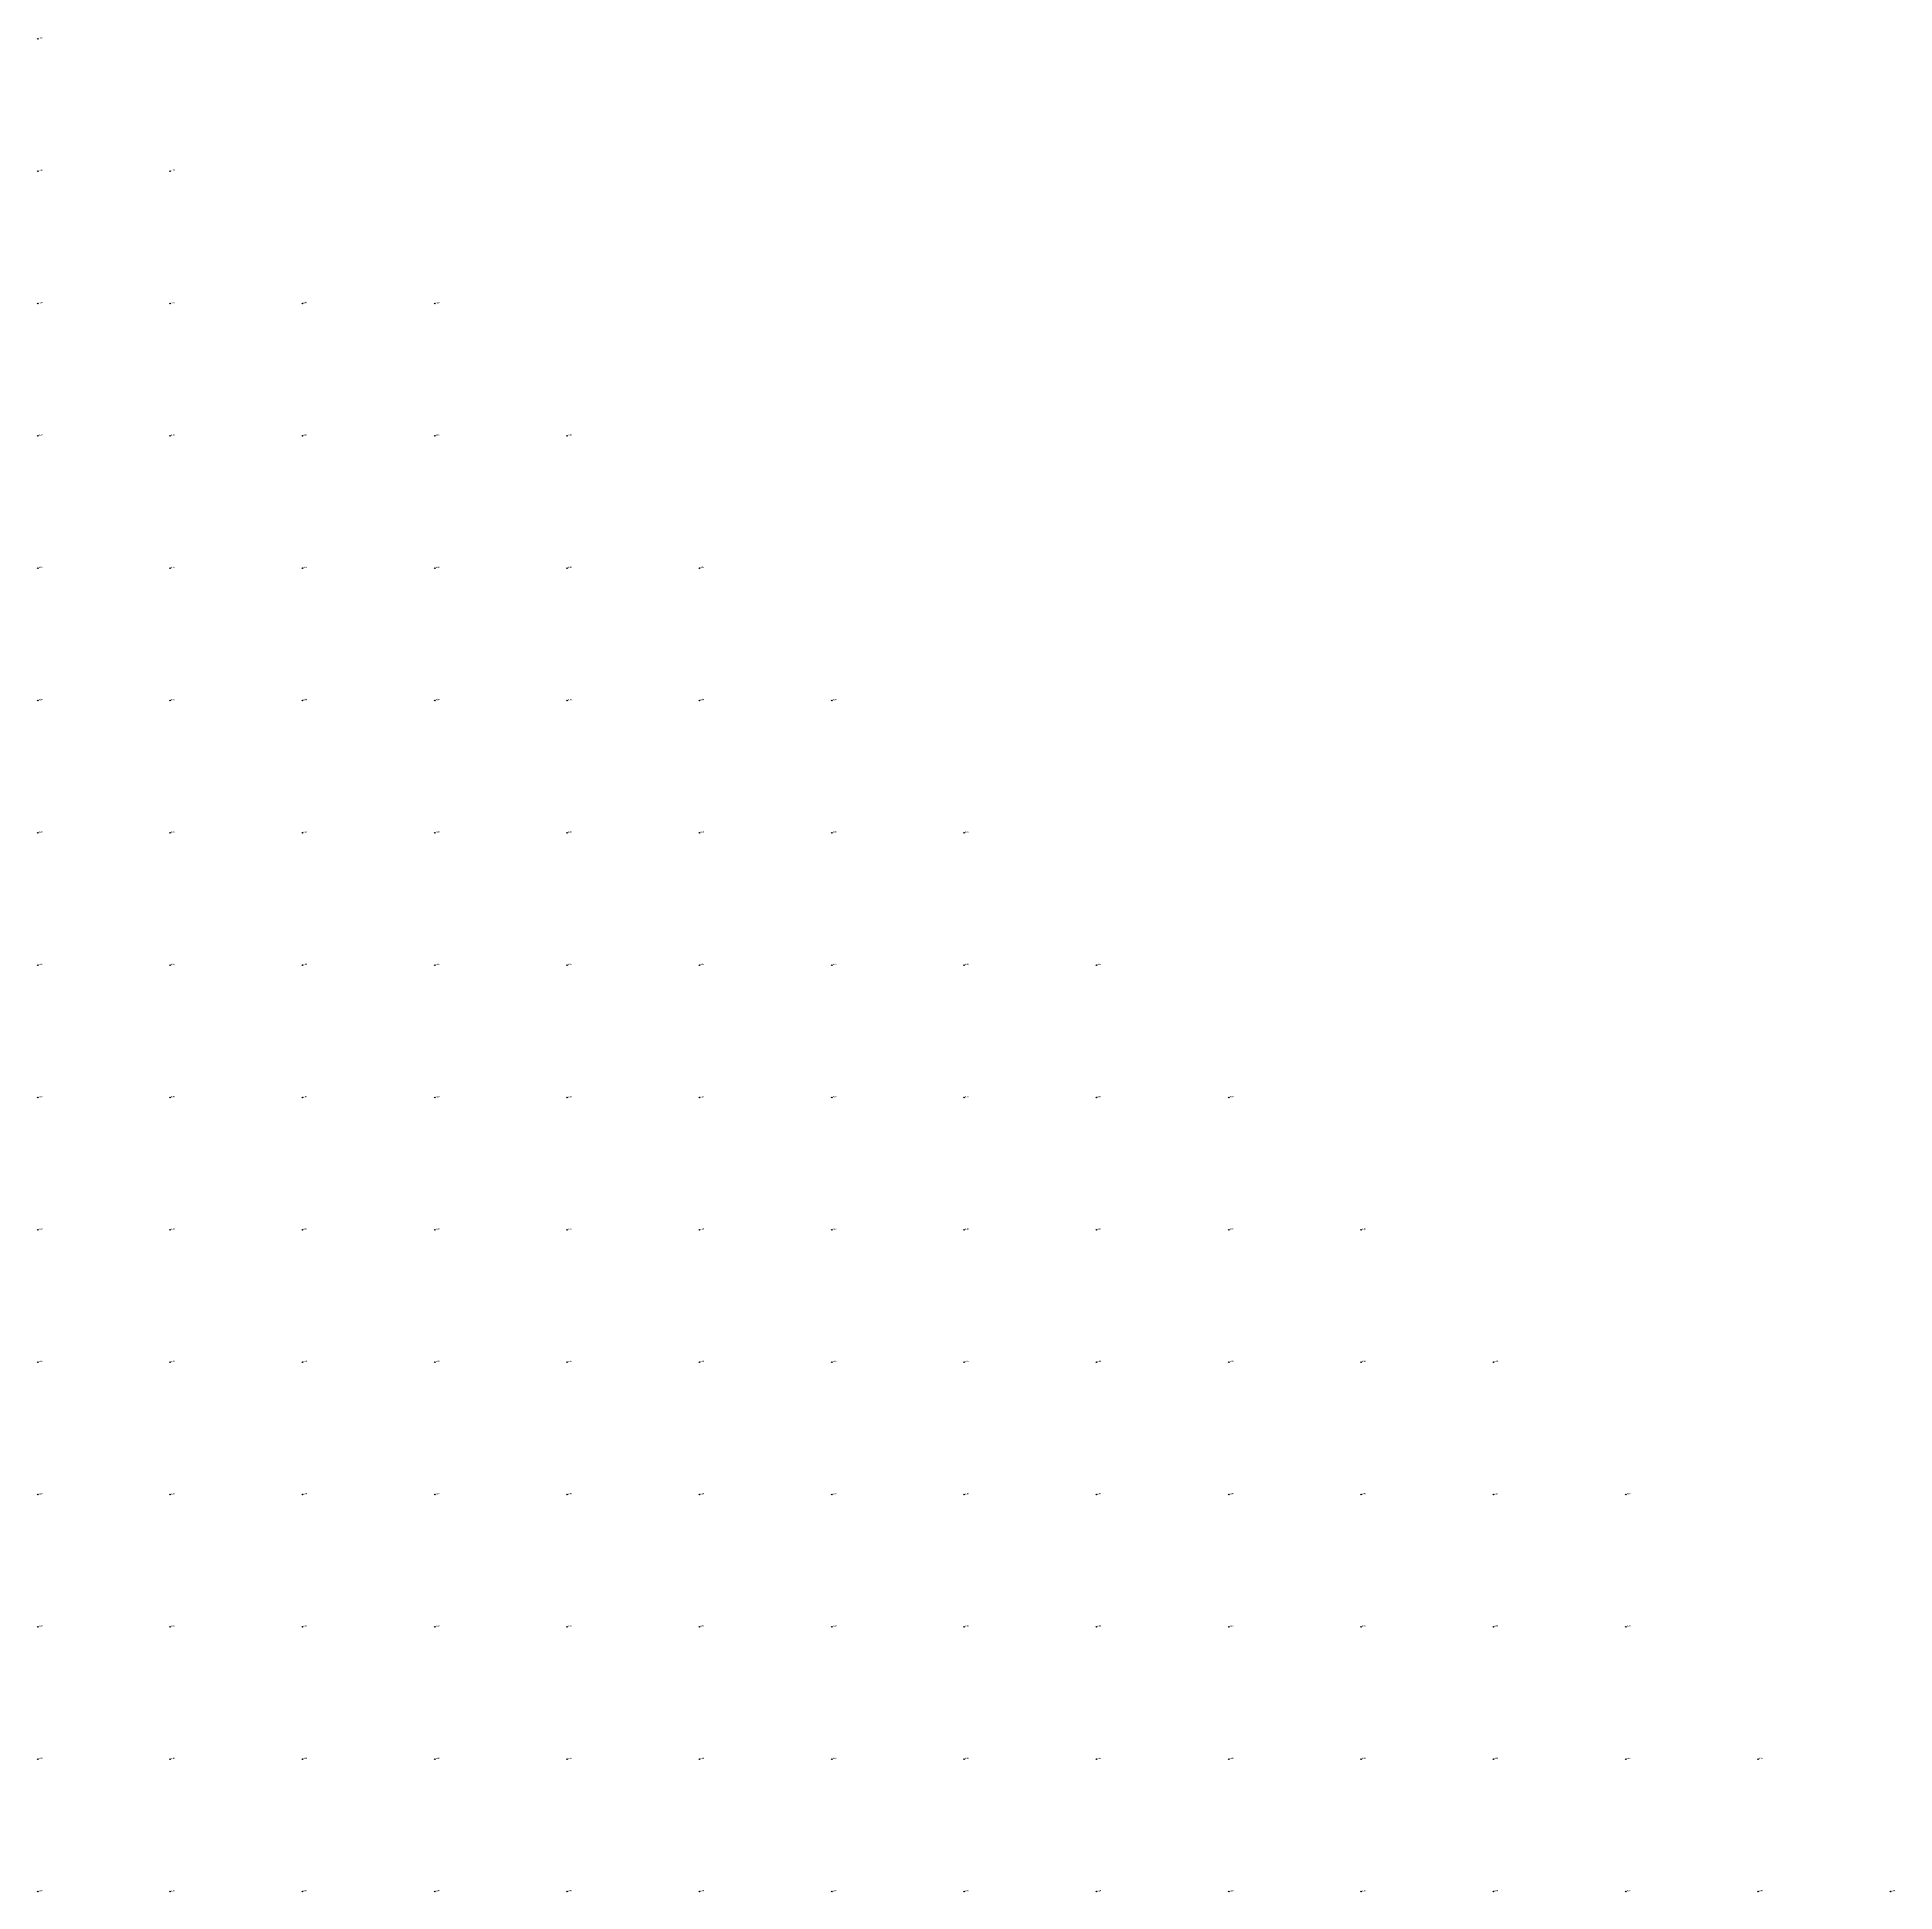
# Model space of a CAD drawing. Extents: x 509453 to 510064, y 5459426 to 5460067.
# Drawn here: x 509693.5 to 509833.8, y 5459896.5 to 5460036.6 of the extents above; entities that cross this region are included whole.
import ezdxf

# ---------------------------------------------------------------- set-up
doc = ezdxf.new("R2010")
doc.units = 0
doc.layers.add('Soundings', color=1, linetype='CONTINUOUS')

msp = doc.modelspace()

# ---------------------------------------------------------------- linework, layer by layer
at = {"layer": 'Soundings'}
for points in [[(509693.45, 5460036.45), (509693.5, 5460036.5), (509693.55, 5460036.45)], [(509693.45, 5460026.45), (509693.5, 5460026.5), (509693.55, 5460026.45)], [(509703.45, 5460026.45), (509703.5, 5460026.5), (509703.55, 5460026.45)], [(509693.45, 5460016.45), (509693.5, 5460016.5), (509693.55, 5460016.45)], [(509703.45, 5460016.45), (509703.5, 5460016.5), (509703.55, 5460016.45)], [(509713.45, 5460016.45), (509713.5, 5460016.5), (509713.55, 5460016.45)], [(509723.45, 5460016.45), (509723.5, 5460016.5), (509723.55, 5460016.45)], [(509693.45, 5460006.45), (509693.5, 5460006.5), (509693.55, 5460006.45)], [(509703.45, 5460006.45), (509703.5, 5460006.5), (509703.55, 5460006.45)], [(509713.45, 5460006.45), (509713.5, 5460006.5), (509713.55, 5460006.45)], [(509723.45, 5460006.45), (509723.5, 5460006.5), (509723.55, 5460006.45)], [(509733.45, 5460006.45), (509733.5, 5460006.5), (509733.55, 5460006.45)], [(509693.45, 5459996.45), (509693.5, 5459996.5), (509693.55, 5459996.45)], [(509703.45, 5459996.45), (509703.5, 5459996.5), (509703.55, 5459996.45)], [(509713.45, 5459996.45), (509713.5, 5459996.5), (509713.55, 5459996.45)], [(509723.45, 5459996.45), (509723.5, 5459996.5), (509723.55, 5459996.45)], [(509733.45, 5459996.45), (509733.5, 5459996.5), (509733.55, 5459996.45)], [(509743.45, 5459996.45), (509743.5, 5459996.5), (509743.55, 5459996.45)], [(509693.45, 5459986.45), (509693.5, 5459986.5), (509693.55, 5459986.45)], [(509703.45, 5459986.45), (509703.5, 5459986.5), (509703.55, 5459986.45)], [(509713.45, 5459986.45), (509713.5, 5459986.5), (509713.55, 5459986.45)], [(509723.45, 5459986.45), (509723.5, 5459986.5), (509723.55, 5459986.45)], [(509733.45, 5459986.45), (509733.5, 5459986.5), (509733.55, 5459986.45)], [(509743.45, 5459986.45), (509743.5, 5459986.5), (509743.55, 5459986.45)], [(509753.45, 5459986.45), (509753.5, 5459986.5), (509753.55, 5459986.45)], [(509693.45, 5459976.45), (509693.5, 5459976.5), (509693.55, 5459976.45)], [(509703.45, 5459976.45), (509703.5, 5459976.5), (509703.55, 5459976.45)], [(509713.45, 5459976.45), (509713.5, 5459976.5), (509713.55, 5459976.45)], [(509723.45, 5459976.45), (509723.5, 5459976.5), (509723.55, 5459976.45)], [(509733.45, 5459976.45), (509733.5, 5459976.5), (509733.55, 5459976.45)], [(509743.45, 5459976.45), (509743.5, 5459976.5), (509743.55, 5459976.45)], [(509753.45, 5459976.45), (509753.5, 5459976.5), (509753.55, 5459976.45)], [(509763.45, 5459976.45), (509763.5, 5459976.5), (509763.55, 5459976.45)], [(509693.45, 5459966.45), (509693.5, 5459966.5), (509693.55, 5459966.45)], [(509703.45, 5459966.45), (509703.5, 5459966.5), (509703.55, 5459966.45)], [(509713.45, 5459966.45), (509713.5, 5459966.5), (509713.55, 5459966.45)], [(509723.45, 5459966.45), (509723.5, 5459966.5), (509723.55, 5459966.45)], [(509733.45, 5459966.45), (509733.5, 5459966.5), (509733.55, 5459966.45)], [(509743.45, 5459966.45), (509743.5, 5459966.5), (509743.55, 5459966.45)], [(509753.45, 5459966.45), (509753.5, 5459966.5), (509753.55, 5459966.45)], [(509763.45, 5459966.45), (509763.5, 5459966.5), (509763.55, 5459966.45)], [(509773.45, 5459966.45), (509773.5, 5459966.5), (509773.55, 5459966.45)], [(509693.45, 5459956.45), (509693.5, 5459956.5), (509693.55, 5459956.45)], [(509703.45, 5459956.45), (509703.5, 5459956.5), (509703.55, 5459956.45)], [(509713.45, 5459956.45), (509713.5, 5459956.5), (509713.55, 5459956.45)], [(509723.45, 5459956.45), (509723.5, 5459956.5), (509723.55, 5459956.45)], [(509733.45, 5459956.45), (509733.5, 5459956.5), (509733.55, 5459956.45)], [(509743.45, 5459956.45), (509743.5, 5459956.5), (509743.55, 5459956.45)], [(509753.45, 5459956.45), (509753.5, 5459956.5), (509753.55, 5459956.45)], [(509763.45, 5459956.45), (509763.5, 5459956.5), (509763.55, 5459956.45)], [(509773.45, 5459956.45), (509773.5, 5459956.5), (509773.55, 5459956.45)], [(509783.45, 5459956.45), (509783.5, 5459956.5), (509783.55, 5459956.45)], [(509693.45, 5459946.45), (509693.5, 5459946.5), (509693.55, 5459946.45)], [(509703.45, 5459946.45), (509703.5, 5459946.5), (509703.55, 5459946.45)], [(509713.45, 5459946.45), (509713.5, 5459946.5), (509713.55, 5459946.45)], [(509723.45, 5459946.45), (509723.5, 5459946.5), (509723.55, 5459946.45)], [(509733.45, 5459946.45), (509733.5, 5459946.5), (509733.55, 5459946.45)], [(509743.45, 5459946.45), (509743.5, 5459946.5), (509743.55, 5459946.45)], [(509753.45, 5459946.45), (509753.5, 5459946.5), (509753.55, 5459946.45)], [(509763.45, 5459946.45), (509763.5, 5459946.5), (509763.55, 5459946.45)], [(509773.45, 5459946.45), (509773.5, 5459946.5), (509773.55, 5459946.45)], [(509783.45, 5459946.45), (509783.5, 5459946.5), (509783.55, 5459946.45)], [(509793.45, 5459946.45), (509793.5, 5459946.5), (509793.55, 5459946.45)], [(509693.45, 5459936.45), (509693.5, 5459936.5), (509693.55, 5459936.45)], [(509703.45, 5459936.45), (509703.5, 5459936.5), (509703.55, 5459936.45)], [(509713.45, 5459936.45), (509713.5, 5459936.5), (509713.55, 5459936.45)], [(509723.45, 5459936.45), (509723.5, 5459936.5), (509723.55, 5459936.45)], [(509733.45, 5459936.45), (509733.5, 5459936.5), (509733.55, 5459936.45)], [(509743.45, 5459936.45), (509743.5, 5459936.5), (509743.55, 5459936.45)], [(509753.45, 5459936.45), (509753.5, 5459936.5), (509753.55, 5459936.45)], [(509763.45, 5459936.45), (509763.5, 5459936.5), (509763.55, 5459936.45)], [(509773.45, 5459936.45), (509773.5, 5459936.5), (509773.55, 5459936.45)], [(509783.45, 5459936.45), (509783.5, 5459936.5), (509783.55, 5459936.45)], [(509793.45, 5459936.45), (509793.5, 5459936.5), (509793.55, 5459936.45)], [(509803.45, 5459936.45), (509803.5, 5459936.5), (509803.55, 5459936.45)], [(509693.45, 5459926.45), (509693.5, 5459926.5), (509693.55, 5459926.45)], [(509703.45, 5459926.45), (509703.5, 5459926.5), (509703.55, 5459926.45)], [(509713.45, 5459926.45), (509713.5, 5459926.5), (509713.55, 5459926.45)], [(509723.45, 5459926.45), (509723.5, 5459926.5), (509723.55, 5459926.45)], [(509733.45, 5459926.45), (509733.5, 5459926.5), (509733.55, 5459926.45)], [(509743.45, 5459926.45), (509743.5, 5459926.5), (509743.55, 5459926.45)], [(509753.45, 5459926.45), (509753.5, 5459926.5), (509753.55, 5459926.45)], [(509763.45, 5459926.45), (509763.5, 5459926.5), (509763.55, 5459926.45)], [(509773.45, 5459926.45), (509773.5, 5459926.5), (509773.55, 5459926.45)], [(509783.45, 5459926.45), (509783.5, 5459926.5), (509783.55, 5459926.45)], [(509793.45, 5459926.45), (509793.5, 5459926.5), (509793.55, 5459926.45)], [(509803.45, 5459926.45), (509803.5, 5459926.5), (509803.55, 5459926.45)], [(509813.45, 5459926.45), (509813.5, 5459926.5), (509813.55, 5459926.45)], [(509693.45, 5459916.45), (509693.5, 5459916.5), (509693.55, 5459916.45)], [(509703.45, 5459916.45), (509703.5, 5459916.5), (509703.55, 5459916.45)], [(509713.45, 5459916.45), (509713.5, 5459916.5), (509713.55, 5459916.45)], [(509723.45, 5459916.45), (509723.5, 5459916.5), (509723.55, 5459916.45)], [(509733.45, 5459916.45), (509733.5, 5459916.5), (509733.55, 5459916.45)], [(509743.45, 5459916.45), (509743.5, 5459916.5), (509743.55, 5459916.45)], [(509753.45, 5459916.45), (509753.5, 5459916.5), (509753.55, 5459916.45)], [(509763.45, 5459916.45), (509763.5, 5459916.5), (509763.55, 5459916.45)], [(509773.45, 5459916.45), (509773.5, 5459916.5), (509773.55, 5459916.45)], [(509783.45, 5459916.45), (509783.5, 5459916.5), (509783.55, 5459916.45)], [(509793.45, 5459916.45), (509793.5, 5459916.5), (509793.55, 5459916.45)], [(509803.45, 5459916.45), (509803.5, 5459916.5), (509803.55, 5459916.45)], [(509813.45, 5459916.45), (509813.5, 5459916.5), (509813.55, 5459916.45)], [(509693.45, 5459906.45), (509693.5, 5459906.5), (509693.55, 5459906.45)], [(509703.45, 5459906.45), (509703.5, 5459906.5), (509703.55, 5459906.45)], [(509713.45, 5459906.45), (509713.5, 5459906.5), (509713.55, 5459906.45)], [(509723.45, 5459906.45), (509723.5, 5459906.5), (509723.55, 5459906.45)], [(509733.45, 5459906.45), (509733.5, 5459906.5), (509733.55, 5459906.45)], [(509743.45, 5459906.45), (509743.5, 5459906.5), (509743.55, 5459906.45)], [(509753.45, 5459906.45), (509753.5, 5459906.5), (509753.55, 5459906.45)], [(509763.45, 5459906.45), (509763.5, 5459906.5), (509763.55, 5459906.45)], [(509773.45, 5459906.45), (509773.5, 5459906.5), (509773.55, 5459906.45)], [(509783.45, 5459906.45), (509783.5, 5459906.5), (509783.55, 5459906.45)], [(509793.45, 5459906.45), (509793.5, 5459906.5), (509793.55, 5459906.45)], [(509803.45, 5459906.45), (509803.5, 5459906.5), (509803.55, 5459906.45)], [(509813.45, 5459906.45), (509813.5, 5459906.5), (509813.55, 5459906.45)], [(509823.45, 5459906.45), (509823.5, 5459906.5), (509823.55, 5459906.45)], [(509693.45, 5459896.45), (509693.5, 5459896.5), (509693.55, 5459896.45)], [(509703.45, 5459896.45), (509703.5, 5459896.5), (509703.55, 5459896.45)], [(509713.45, 5459896.45), (509713.5, 5459896.5), (509713.55, 5459896.45)], [(509723.45, 5459896.45), (509723.5, 5459896.5), (509723.55, 5459896.45)], [(509733.45, 5459896.45), (509733.5, 5459896.5), (509733.55, 5459896.45)], [(509743.45, 5459896.45), (509743.5, 5459896.5), (509743.55, 5459896.45)], [(509753.45, 5459896.45), (509753.5, 5459896.5), (509753.55, 5459896.45)], [(509763.45, 5459896.45), (509763.5, 5459896.5), (509763.55, 5459896.45)], [(509773.45, 5459896.45), (509773.5, 5459896.5), (509773.55, 5459896.45)], [(509783.45, 5459896.45), (509783.5, 5459896.5), (509783.55, 5459896.45)], [(509793.45, 5459896.45), (509793.5, 5459896.5), (509793.55, 5459896.45)], [(509803.45, 5459896.45), (509803.5, 5459896.5), (509803.55, 5459896.45)], [(509813.45, 5459896.45), (509813.5, 5459896.5), (509813.55, 5459896.45)], [(509823.45, 5459896.45), (509823.5, 5459896.5), (509823.55, 5459896.45)], [(509833.45, 5459896.45), (509833.5, 5459896.5), (509833.55, 5459896.45)]]:
    msp.add_lwpolyline(points, dxfattribs=at)

# ---------------------------------------------------------------- texts
for s, p in [('13.05', (509693.5, 5460036.5, 13.05)), ('12.50', (509693.5, 5460026.5, 12.5)), ('13.20', (509703.5, 5460026.5, 13.2)), ('13.50', (509693.5, 5460016.5, 13.5)), ('13.55', (509703.5, 5460016.5, 13.55)), ('14.05', (509713.5, 5460016.5, 14.05)), ('15.10', (509723.5, 5460016.5, 15.1)), ('14.70', (509693.5, 5460006.5, 14.7)), ('14.70', (509703.5, 5460006.5, 14.7)), ('14.85', (509713.5, 5460006.5, 14.85)), ('14.85', (509723.5, 5460006.5, 14.85)), ('15.20', (509733.5, 5460006.5, 15.2)), ('14.25', (509693.5, 5459996.5, 14.25)), ('14.75', (509703.5, 5459996.5, 14.75)), ('14.45', (509713.5, 5459996.5, 14.45)), ('14.50', (509723.5, 5459996.5, 14.5)), ('14.80', (509733.5, 5459996.5, 14.8)), ('14.95', (509743.5, 5459996.5, 14.95)), ('14.30', (509693.5, 5459986.5, 14.3)), ('14.55', (509703.5, 5459986.5, 14.55)), ('14.80', (509713.5, 5459986.5, 14.8)), ('14.30', (509723.5, 5459986.5, 14.3)), ('14.70', (509733.5, 5459986.5, 14.7)), ('14.90', (509743.5, 5459986.5, 14.9)), ('14.60', (509753.5, 5459986.5, 14.6)), ('14.60', (509693.5, 5459976.5, 14.6)), ('14.85', (509703.5, 5459976.5, 14.85)), ('15.15', (509713.5, 5459976.5, 15.15)), ('15.00', (509723.5, 5459976.5, 15)), ('14.80', (509733.5, 5459976.5, 14.8)), ('14.70', (509743.5, 5459976.5, 14.7)), ('14.90', (509753.5, 5459976.5, 14.9)), ('14.65', (509763.5, 5459976.5, 14.65)), ('15.05', (509693.5, 5459966.5, 15.05)), ('14.85', (509703.5, 5459966.5, 14.85)), ('15.00', (509713.5, 5459966.5, 15)), ('15.05', (509723.5, 5459966.5, 15.05)), ('14.85', (509733.5, 5459966.5, 14.85)), ('14.95', (509743.5, 5459966.5, 14.95)), ('14.75', (509753.5, 5459966.5, 14.75)), ('14.90', (509763.5, 5459966.5, 14.9)), ('14.55', (509773.5, 5459966.5, 14.55)), ('15.35', (509693.5, 5459956.5, 15.35)), ('14.90', (509703.5, 5459956.5, 14.9)), ('15.05', (509713.5, 5459956.5, 15.05)), ('15.10', (509723.5, 5459956.5, 15.1)), ('15.20', (509733.5, 5459956.5, 15.2)), ('15.15', (509743.5, 5459956.5, 15.15)), ('14.55', (509753.5, 5459956.5, 14.55)), ('14.75', (509763.5, 5459956.5, 14.75)), ('14.85', (509773.5, 5459956.5, 14.85)), ('14.40', (509783.5, 5459956.5, 14.4)), ('15.40', (509693.5, 5459946.5, 15.4)), ('15.40', (509703.5, 5459946.5, 15.4)), ('14.95', (509713.5, 5459946.5, 14.95)), ('15.20', (509723.5, 5459946.5, 15.2)), ('15.45', (509733.5, 5459946.5, 15.45)), ('17.10', (509743.5, 5459946.5, 17.1)), ('15.15', (509753.5, 5459946.5, 15.15)), ('14.10', (509763.5, 5459946.5, 14.1)), ('14.85', (509773.5, 5459946.5, 14.85)), ('14.95', (509783.5, 5459946.5, 14.95)), ('15.10', (509793.5, 5459946.5, 15.1)), ('15.05', (509693.5, 5459936.5, 15.05)), ('15.40', (509703.5, 5459936.5, 15.4)), ('15.40', (509713.5, 5459936.5, 15.4)), ('15.20', (509723.5, 5459936.5, 15.2)), ('15.15', (509733.5, 5459936.5, 15.15)), ('15.50', (509743.5, 5459936.5, 15.5)), ('15.35', (509753.5, 5459936.5, 15.35)), ('15.25', (509763.5, 5459936.5, 15.25)), ('15.00', (509773.5, 5459936.5, 15)), ('15.20', (509783.5, 5459936.5, 15.2)), ('14.80', (509793.5, 5459936.5, 14.8)), ('15.20', (509803.5, 5459936.5, 15.2)), ('15.10', (509693.5, 5459926.5, 15.1)), ('15.20', (509703.5, 5459926.5, 15.2)), ('15.50', (509713.5, 5459926.5, 15.5)), ('15.35', (509723.5, 5459926.5, 15.35)), ('15.30', (509733.5, 5459926.5, 15.3)), ('15.10', (509743.5, 5459926.5, 15.1)), ('15.65', (509753.5, 5459926.5, 15.65)), ('15.10', (509763.5, 5459926.5, 15.1)), ('15.05', (509773.5, 5459926.5, 15.05)), ('15.00', (509783.5, 5459926.5, 15)), ('15.00', (509793.5, 5459926.5, 15)), ('15.15', (509803.5, 5459926.5, 15.15)), ('14.85', (509813.5, 5459926.5, 14.85)), ('15.20', (509693.5, 5459916.5, 15.2)), ('15.05', (509703.5, 5459916.5, 15.05)), ('15.85', (509713.5, 5459916.5, 15.85)), ('15.40', (509723.5, 5459916.5, 15.4)), ('15.35', (509733.5, 5459916.5, 15.35)), ('14.95', (509743.5, 5459916.5, 14.95)), ('15.20', (509753.5, 5459916.5, 15.2)), ('15.30', (509763.5, 5459916.5, 15.3)), ('15.00', (509773.5, 5459916.5, 15)), ('15.15', (509783.5, 5459916.5, 15.15)), ('14.95', (509793.5, 5459916.5, 14.95)), ('14.90', (509803.5, 5459916.5, 14.9)), ('14.70', (509813.5, 5459916.5, 14.7)), ('15.30', (509693.5, 5459906.5, 15.3)), ('15.10', (509703.5, 5459906.5, 15.1)), ('14.90', (509713.5, 5459906.5, 14.9)), ('15.00', (509723.5, 5459906.5, 15)), ('15.15', (509733.5, 5459906.5, 15.15)), ('15.10', (509743.5, 5459906.5, 15.1)), ('14.85', (509753.5, 5459906.5, 14.85)), ('14.80', (509763.5, 5459906.5, 14.8)), ('15.15', (509773.5, 5459906.5, 15.15)), ('15.00', (509783.5, 5459906.5, 15)), ('14.90', (509793.5, 5459906.5, 14.9)), ('14.80', (509803.5, 5459906.5, 14.8)), ('15.15', (509813.5, 5459906.5, 15.15)), ('14.35', (509823.5, 5459906.5, 14.35)), ('15.05', (509693.5, 5459896.5, 15.05)), ('15.15', (509703.5, 5459896.5, 15.15)), ('14.85', (509713.5, 5459896.5, 14.85)), ('15.00', (509723.5, 5459896.5, 15)), ('15.00', (509733.5, 5459896.5, 15)), ('15.50', (509743.5, 5459896.5, 15.5)), ('15.05', (509753.5, 5459896.5, 15.05)), ('15.05', (509763.5, 5459896.5, 15.05)), ('15.10', (509773.5, 5459896.5, 15.1)), ('15.10', (509783.5, 5459896.5, 15.1)), ('15.15', (509793.5, 5459896.5, 15.15)), ('14.30', (509803.5, 5459896.5, 14.3)), ('14.35', (509813.5, 5459896.5, 14.35)), ('15.00', (509823.5, 5459896.5, 15)), ('15.30', (509833.5, 5459896.5, 15.3))]:
    msp.add_text(s, height=0.1, dxfattribs=at).set_placement(p)

doc.saveas('drawing.dxf')
